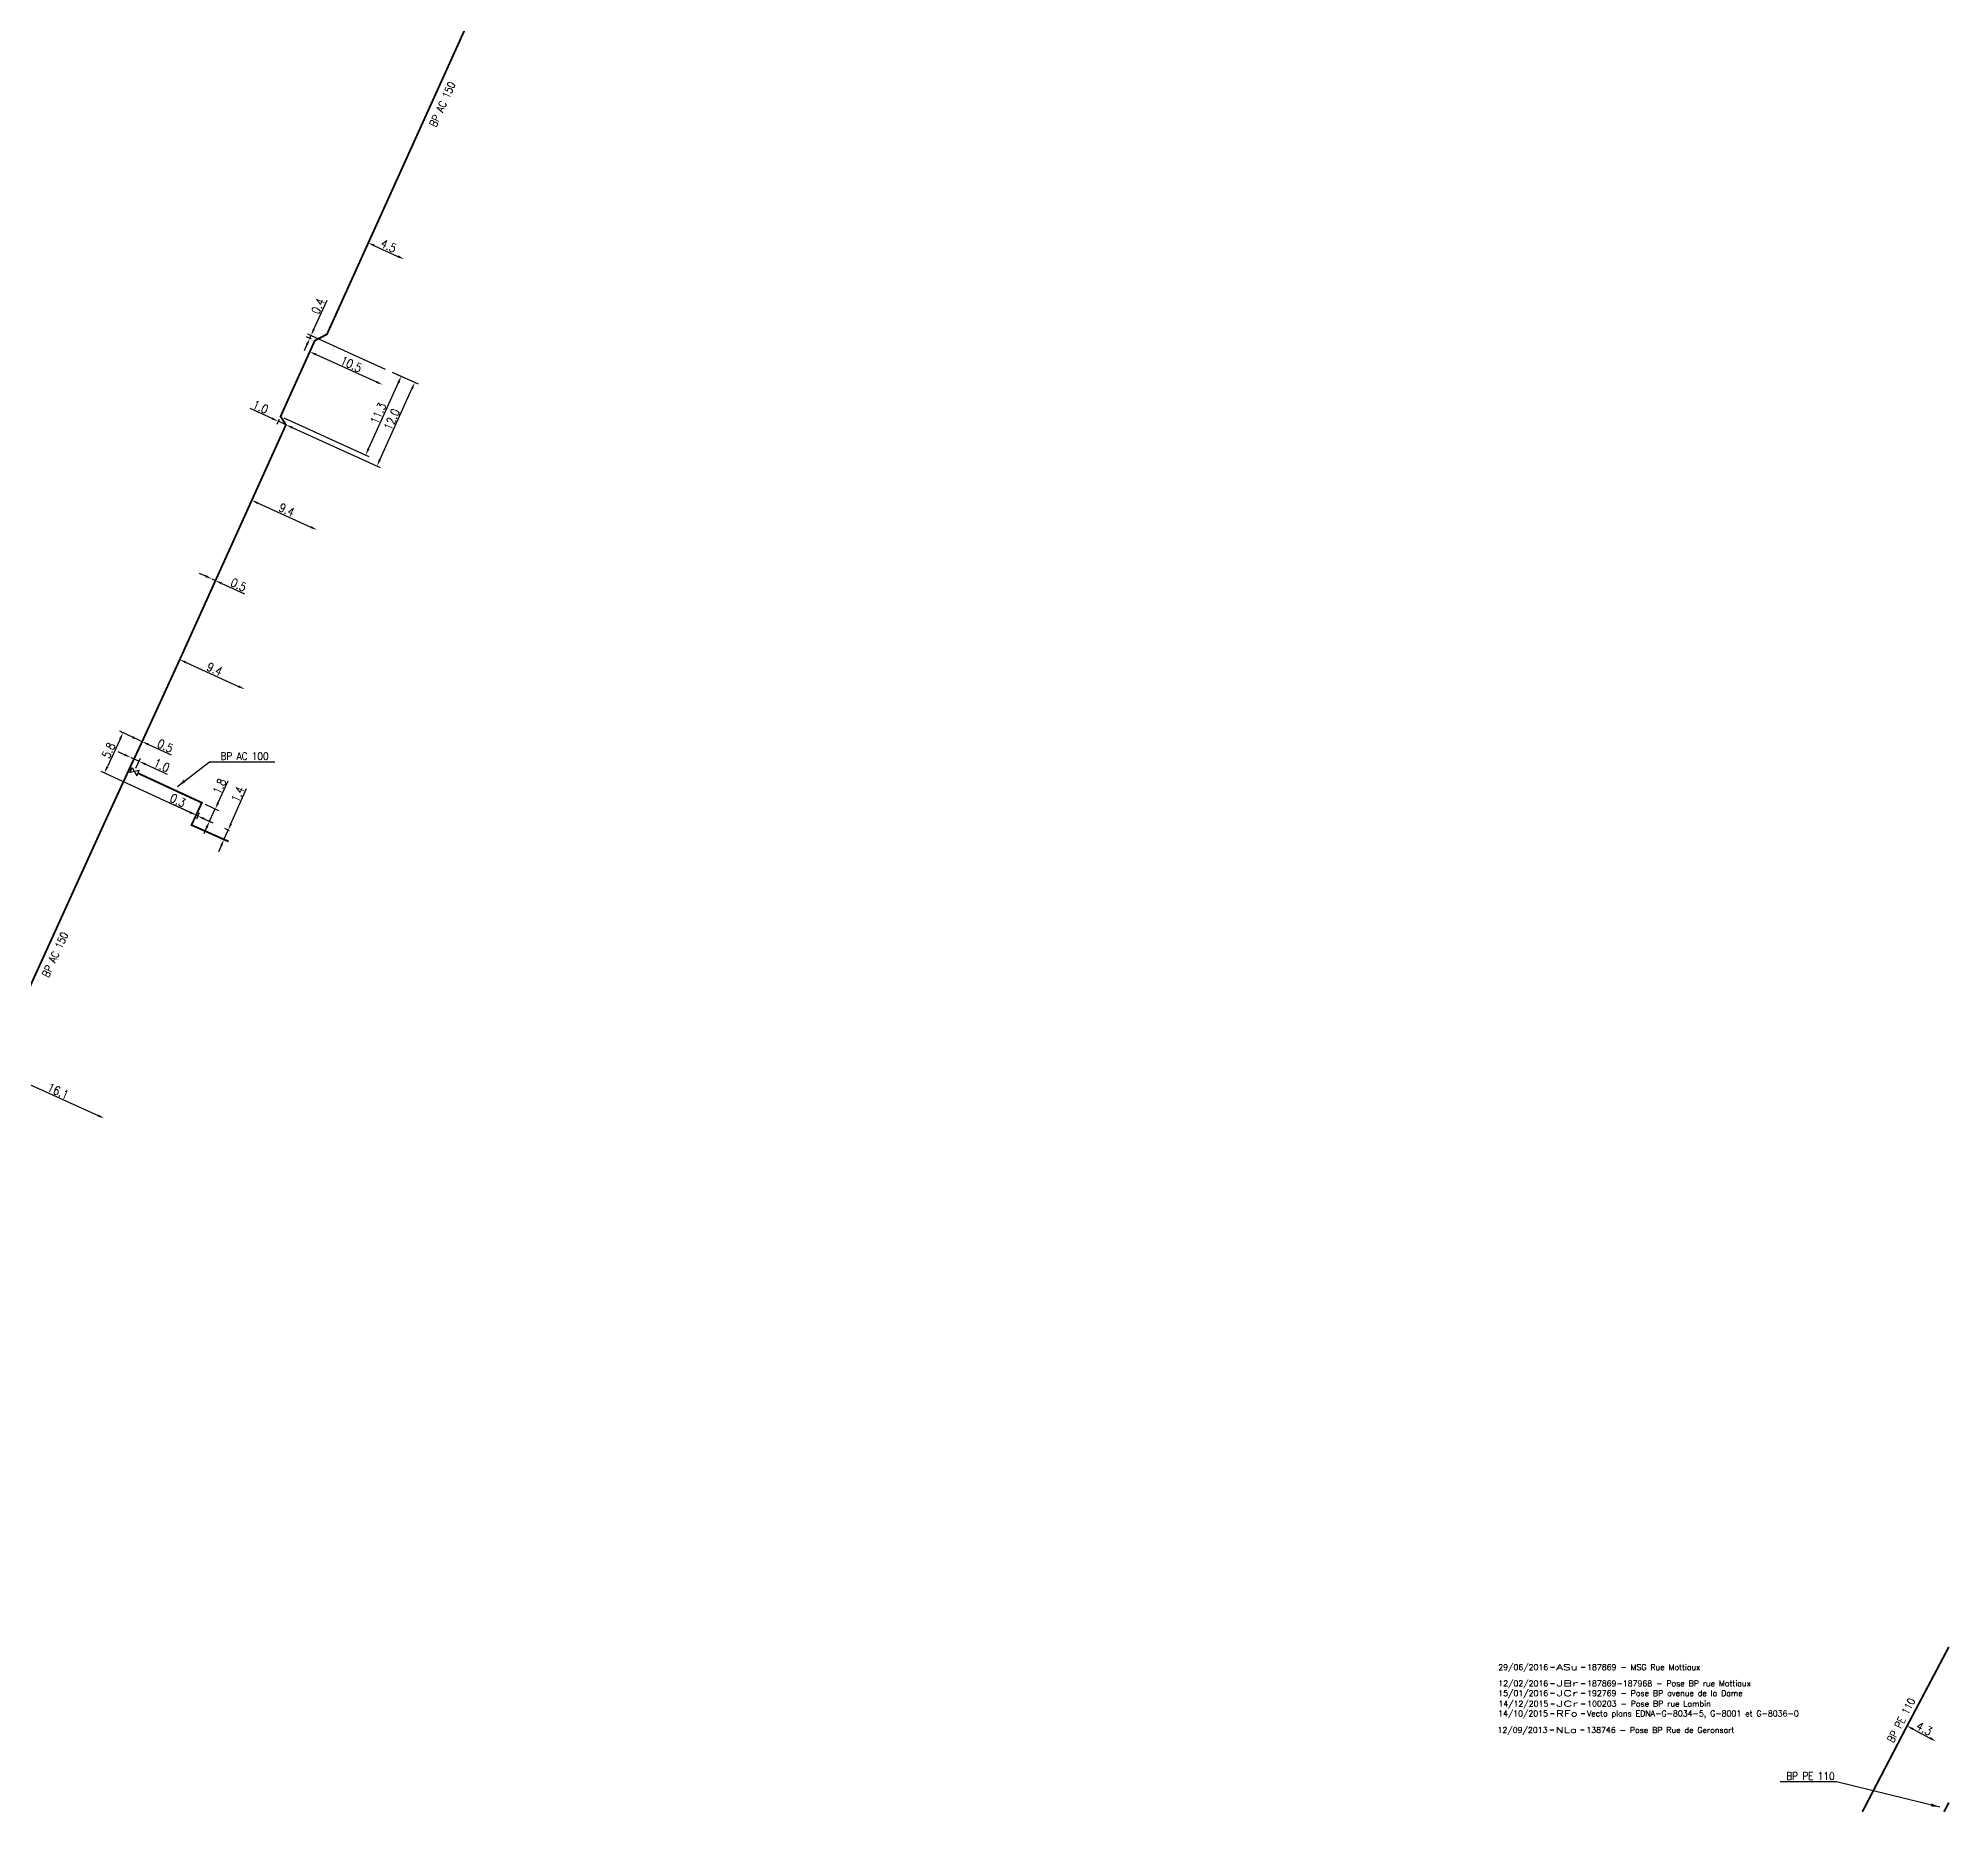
# Model space of a CAD drawing. Header units: millimetres. Extents: x 184998 to 186003, y 126995 to 128002.
# Drawn here: x 185749 to 186000.1, y 126999.9 to 127233 of the extents above; entities that cross this region are included whole.
import ezdxf
from ezdxf.enums import TextEntityAlignment as Align

# ---------------------------------------------------------------- set-up
doc = ezdxf.new("R2010")
doc.units = ezdxf.units.MM
doc.header["$PDMODE"] = 34
for name, pattern in [('L_25_AP', [2000, 1000, 1000]), ('L_25_PE', [2000, 1000, 1000]), ('L_RAC_AP', [3.5, 2, -1.5])]:
    doc.linetypes.add(name, pattern=pattern)
doc.layers.get('0').update_dxf_attribs({"linetype": 'CONTINUOUS'})
doc.layers.get('DEFPOINTS').update_dxf_attribs({"linetype": 'CONTINUOUS'})
for name, color, linetype in [('L_150', 1, 'CONTINUOUS'), ('L_170', 7, 'CONTINUOUS'), ('L_300', 7, 'CONTINUOUS')]:
    doc.layers.add(name, color=color, linetype=linetype)
doc.layers.add('L_910', color=7, linetype='CONTINUOUS', plot=False)
doc.styles.get("Standard").update_dxf_attribs({"font": 'romans.shx', "width": 0.85})
doc.dimstyles.get("Standard").update_dxf_attribs({"dimtxt": 1.5, "dimasz": 1.2, "dimexe": 0.625, "dimexo": 0.625, "dimgap": 0.25, "dimtad": 1, "dimdec": 1, "dimzin": 0, "dimdsep": 46, "dimtxsty": 'Standard', "dimcen": -0.5, "dimadec": 0, "dimazin": 0, "dimtfac": 1, "dimtdec": 1, "dimtmove": 0, "dimatfit": 3, "dimfxl": 0, "dimtolj": 1, "dimtzin": 0, "dimarcsym": 0})

# ---------------------------------------------------------------- blocks, each defined once
blk = doc.blocks.new('GIS_MODF')
at = {"color": 0, "linetype": 'Continuous', "flags": 128}
for points in [[(-2.26, -0.01), (-1.76, -0.01)], [(1.76, -0.01), (2.26, -0.01)]]:
    blk.add_lwpolyline(points, dxfattribs=at)
at = {"color": 0, "linetype": 'Continuous'}
blk.add_attdef('DATE', text='', height=0.75, dxfattribs=at).set_placement((-2.58, -0.39), align=Align.RIGHT)
at = {"color": 0, "linetype": 'Continuous', "width": 3.590909}
blk.add_attdef('USER', text='', height=0.75, dxfattribs=at).set_placement((-1.52, -0.39), (1.31, -0.39), align=Align.FIT)
at = {"color": 0, "linetype": 'Continuous'}
blk.add_attdef('DESC', (2.53, -0.39), '', height=0.75, dxfattribs=at)
blk = doc.blocks.new('*D876')
at = {"layer": 'DEFPOINTS', "color": 0, "linetype": 'Continuous', "transparency": 16777216}
for p in [(185792.36, 127206.09), (185797.06, 127203.95), (185797.06, 127203.95)]:
    blk.add_point(p, dxfattribs=at)
at = {"layer": 'L_150', "color": 0, "linetype": 'Continuous', "lineweight": -2, "transparency": 16777216}
for p, q in [((185792.55, 127206.52), (185792.55, 127206.52)), ((185793.18, 127205.72), (185796.24, 127204.32))]:
    blk.add_line(p, q, dxfattribs=at)
at = {"layer": 'L_150', "color": 0, "linetype": 'Continuous', "transparency": 16777216}
for points in [[(185793.24, 127205.86), (185793.11, 127205.59), (185792.36, 127206.1)], [(185796.3, 127204.46), (185796.18, 127204.18), (185797.06, 127203.95)]]:
    blk.add_solid(points, dxfattribs=at)
at = {"layer": 'L_150', "color": 0, "linetype": 'Continuous', "transparency": 16777216, "insert": (185795.02, 127205.7), "char_height": 1.125, "attachment_point": 5, "rotation": 335.42}
blk.add_mtext('\\A1;4.5', dxfattribs=at)
blk = doc.blocks.new('*D877')
at = {"layer": 'DEFPOINTS', "color": 0, "linetype": 'Continuous', "transparency": 16777216}
for p in [(185784.83, 127193.92), (185785.33, 127193.25), (185795.06, 127189.29)]:
    blk.add_point(p, dxfattribs=at)
at = {"layer": 'L_150', "color": 0, "linetype": 'Continuous', "lineweight": -2, "transparency": 16777216}
for p, q in [((185785.2, 127194.74), (185786.94, 127198.57)), ((185784.3, 127192.73), (185783.93, 127191.91)), ((185784.91, 127193.44), (185784.24, 127193.75)), ((185794.64, 127189.48), (185784.41, 127194.11)), ((185784.67, 127193.55), (185784.83, 127193.92))]:
    blk.add_line(p, q, dxfattribs=at)
at = {"layer": 'L_150', "color": 0, "linetype": 'Continuous', "transparency": 16777216}
for points in [[(185785.07, 127194.8), (185785.34, 127194.68), (185784.83, 127193.92)], [(185784.16, 127192.79), (185784.43, 127192.67), (185784.67, 127193.55)]]:
    blk.add_solid(points, dxfattribs=at)
at = {"layer": 'L_150', "color": 0, "linetype": 'Continuous', "transparency": 16777216, "insert": (185785.76, 127197.78), "char_height": 1.125, "attachment_point": 5, "rotation": 65.6523}
blk.add_mtext('\\A1;0.4', dxfattribs=at)
blk = doc.blocks.new('*D878')
at = {"layer": 'DEFPOINTS', "color": 0, "linetype": 'Continuous', "transparency": 16777216}
for p in [(185784.67, 127191.79), (185794.24, 127187.46), (185794.24, 127187.46)]:
    blk.add_point(p, dxfattribs=at)
at = {"layer": 'L_150', "color": 0, "linetype": 'Continuous', "lineweight": -2, "transparency": 16777216}
blk.add_line((185785.49, 127191.42), (185793.42, 127187.83), dxfattribs=at)
at = {"layer": 'L_150', "color": 0, "linetype": 'Continuous', "transparency": 16777216}
for points in [[(185785.56, 127191.56), (185785.43, 127191.28), (185784.67, 127191.79)], [(185793.48, 127187.97), (185793.36, 127187.7), (185794.24, 127187.46)]]:
    blk.add_solid(points, dxfattribs=at)
at = {"layer": 'L_150', "color": 0, "linetype": 'Continuous', "transparency": 16777216, "insert": (185790.11, 127190.15), "char_height": 1.125, "attachment_point": 5, "rotation": 335.6523}
blk.add_mtext('\\A1;10.5', dxfattribs=at)
blk = doc.blocks.new('*D879')
at = {"layer": 'DEFPOINTS', "color": 0, "linetype": 'Continuous', "transparency": 16777216}
for p in [(185773.95, 127128.96), (185774, 127127.46), (185774.55, 127128.69)]:
    blk.add_point(p, dxfattribs=at)
at = {"layer": 'L_170', "color": 0, "linetype": 'Continuous', "lineweight": -2, "transparency": 16777216}
for p, q in [((185774.32, 127129.78), (185776.36, 127134.4)), ((185773.4, 127127.72), (185773.95, 127128.96)), ((185774.12, 127128.88), (185773.52, 127129.15)), ((185773.04, 127126.9), (185772.67, 127126.08)), ((185773.57, 127127.65), (185772.98, 127127.91))]:
    blk.add_line(p, q, dxfattribs=at)
at = {"layer": 'L_170', "color": 0, "linetype": 'Continuous', "transparency": 16777216}
for points in [[(185774.18, 127129.84), (185774.45, 127129.72), (185773.95, 127128.96)], [(185772.9, 127126.96), (185773.18, 127126.84), (185773.4, 127127.72)]]:
    blk.add_solid(points, dxfattribs=at)
at = {"layer": 'L_170', "color": 0, "linetype": 'Continuous', "transparency": 16777216, "insert": (185775.21, 127133.66), "char_height": 1.125, "attachment_point": 5, "rotation": 66.0991}
blk.add_mtext('\\A1;1.4', dxfattribs=at)
blk = doc.blocks.new('*D880')
at = {"layer": 'DEFPOINTS', "color": 0, "linetype": 'Continuous', "transparency": 16777216}
for p in [(185770.11, 127131.74), (185770.34, 127131.63), (185769.96, 127130.82)]:
    blk.add_point(p, dxfattribs=at)
at = {"layer": 'L_170', "color": 0, "linetype": 'Continuous', "lineweight": -2, "transparency": 16777216}
for p, q in [((185768.92, 127131.3), (185765.94, 127132.67)), ((185769.92, 127131.31), (185769.54, 127130.49)), ((185769.96, 127130.82), (185769.74, 127130.92)), ((185770.14, 127131.21), (185769.77, 127130.39)), ((185770.78, 127130.44), (185771.6, 127130.06))]:
    blk.add_line(p, q, dxfattribs=at)
at = {"layer": 'L_170', "color": 0, "linetype": 'Continuous', "transparency": 16777216}
for points in [[(185768.98, 127131.43), (185768.86, 127131.16), (185769.74, 127130.92)], [(185770.84, 127130.57), (185770.72, 127130.3), (185769.96, 127130.82)]]:
    blk.add_solid(points, dxfattribs=at)
at = {"layer": 'L_170', "color": 0, "linetype": 'Continuous', "transparency": 16777216, "insert": (185767.34, 127132.86), "char_height": 1.125, "attachment_point": 5, "rotation": 335.1861}
blk.add_mtext('\\A1;0.3', dxfattribs=at)
blk = doc.blocks.new('*D881')
at = {"layer": 'DEFPOINTS', "color": 0, "linetype": 'Continuous', "transparency": 16777216}
for p in [(185770.49, 127132.55), (185769.96, 127130.81), (185771.5, 127130.11)]:
    blk.add_point(p, dxfattribs=at)
at = {"layer": 'L_170', "color": 0, "linetype": 'Continuous', "lineweight": -2, "transparency": 16777216}
for p, q in [((185772.63, 127132.56), (185773.95, 127135.41)), ((185770.92, 127132.36), (185772.68, 127131.54)), ((185771.5, 127130.11), (185772.25, 127131.74)), ((185770.39, 127130.62), (185771.93, 127129.91)), ((185771.12, 127129.29), (185770.75, 127128.47))]:
    blk.add_line(p, q, dxfattribs=at)
at = {"layer": 'L_170', "color": 0, "linetype": 'Continuous', "transparency": 16777216}
for points in [[(185772.5, 127132.62), (185772.77, 127132.49), (185772.25, 127131.74)], [(185770.99, 127129.35), (185771.26, 127129.23), (185771.5, 127130.11)]]:
    blk.add_solid(points, dxfattribs=at)
at = {"layer": 'L_170', "color": 0, "linetype": 'Continuous', "transparency": 16777216, "insert": (185772.8, 127134.71), "char_height": 1.125, "attachment_point": 5, "rotation": 65.2225}
blk.add_mtext('\\A1;1.8', dxfattribs=at)
blk = doc.blocks.new('*D882')
at = {"layer": 'DEFPOINTS', "color": 0, "linetype": 'Continuous', "transparency": 16777216}
for p in [(185762.65, 127140.58), (185757.7, 127136.47), (185769.96, 127130.81)]:
    blk.add_point(p, dxfattribs=at)
at = {"layer": 'L_150', "color": 0, "linetype": 'Continuous', "lineweight": -2, "transparency": 16777216}
for p, q in [((185762.23, 127140.77), (185759.71, 127141.94)), ((185759.76, 127140.92), (185758.08, 127137.29)), ((185769.54, 127131.01), (185757.28, 127136.67))]:
    blk.add_line(p, q, dxfattribs=at)
at = {"layer": 'L_150', "color": 0, "linetype": 'Continuous', "transparency": 16777216}
for points in [[(185759.62, 127140.99), (185759.89, 127140.86), (185760.13, 127141.74)], [(185757.94, 127137.35), (185758.22, 127137.23), (185757.7, 127136.47)]]:
    blk.add_solid(points, dxfattribs=at)
at = {"layer": 'L_150', "color": 0, "linetype": 'Continuous', "transparency": 16777216, "insert": (185758.24, 127139.42), "char_height": 1.125, "attachment_point": 5, "rotation": 65.2225}
blk.add_mtext('\\A1;5.8', dxfattribs=at)
blk = doc.blocks.new('*D883')
at = {"layer": 'DEFPOINTS', "color": 0, "linetype": 'Continuous', "transparency": 16777216}
for p in [(185767.59, 127151.35), (185776.14, 127147.46), (185776.14, 127147.46)]:
    blk.add_point(p, dxfattribs=at)
at = {"layer": 'L_150', "color": 0, "linetype": 'Continuous', "lineweight": -2, "transparency": 16777216}
blk.add_line((185768.41, 127150.98), (185775.32, 127147.83), dxfattribs=at)
at = {"layer": 'L_150', "color": 0, "linetype": 'Continuous', "transparency": 16777216}
for points in [[(185768.47, 127151.12), (185768.34, 127150.84), (185767.59, 127151.35)], [(185775.38, 127147.97), (185775.26, 127147.7), (185776.14, 127147.46)]]:
    blk.add_solid(points, dxfattribs=at)
at = {"layer": 'L_150', "color": 0, "linetype": 'Continuous', "transparency": 16777216, "insert": (185772.17, 127150.09), "char_height": 1.125, "attachment_point": 5, "rotation": 335.5321}
blk.add_mtext('\\A1;9.4', dxfattribs=at)
blk = doc.blocks.new('*D884')
at = {"layer": 'DEFPOINTS', "color": 0, "linetype": 'Continuous', "transparency": 16777216}
for p in [(185771.82, 127161.94), (185771.82, 127161.94), (185772.28, 127161.73)]:
    blk.add_point(p, dxfattribs=at)
at = {"layer": 'L_150', "color": 0, "linetype": 'Continuous', "lineweight": -2, "transparency": 16777216}
for p, q in [((185771, 127162.31), (185770.18, 127162.68)), ((185771.82, 127161.94), (185772.28, 127161.73)), ((185773.1, 127161.36), (185776.08, 127160))]:
    blk.add_line(p, q, dxfattribs=at)
at = {"layer": 'L_150', "color": 0, "linetype": 'Continuous', "transparency": 16777216}
for points in [[(185771.06, 127162.45), (185770.94, 127162.17), (185771.82, 127161.94)], [(185773.16, 127161.49), (185773.03, 127161.22), (185772.28, 127161.73)]]:
    blk.add_solid(points, dxfattribs=at)
at = {"layer": 'L_150', "color": 0, "linetype": 'Continuous', "transparency": 16777216, "insert": (185775.31, 127161.18), "char_height": 1.125, "attachment_point": 5, "rotation": 335.5321}
blk.add_mtext('\\A1;0.5', dxfattribs=at)
blk = doc.blocks.new('*D885')
at = {"layer": 'DEFPOINTS', "color": 0, "linetype": 'Continuous', "transparency": 16777216}
for p in [(185777.05, 127172.27), (185785.61, 127168.4), (185785.61, 127168.4)]:
    blk.add_point(p, dxfattribs=at)
at = {"layer": 'L_150', "color": 0, "linetype": 'Continuous', "lineweight": -2, "transparency": 16777216}
for p, q in [((185777.24, 127172.7), (185777.24, 127172.7)), ((185777.87, 127171.9), (185784.79, 127168.77)), ((185785.8, 127168.82), (185785.8, 127168.82))]:
    blk.add_line(p, q, dxfattribs=at)
at = {"layer": 'L_150', "color": 0, "linetype": 'Continuous', "transparency": 16777216}
for points in [[(185777.93, 127172.04), (185777.81, 127171.76), (185777.05, 127172.27)], [(185784.85, 127168.9), (185784.73, 127168.63), (185785.61, 127168.4)]]:
    blk.add_solid(points, dxfattribs=at)
at = {"layer": 'L_150', "color": 0, "linetype": 'Continuous', "transparency": 16777216, "insert": (185781.64, 127171.02), "char_height": 1.125, "attachment_point": 5, "rotation": 335.6523}
blk.add_mtext('\\A1;9.4', dxfattribs=at)
blk = doc.blocks.new('*D886')
at = {"layer": 'DEFPOINTS', "color": 0, "linetype": 'Continuous', "transparency": 16777216}
for p in [(185780.54, 127182.66), (185780.83, 127183.29), (185781.54, 127182.2)]:
    blk.add_point(p, dxfattribs=at)
at = {"layer": 'L_150', "color": 0, "linetype": 'Continuous', "lineweight": -2, "transparency": 16777216}
for p, q in [((185779.72, 127183.03), (185776.86, 127184.32)), ((185780.63, 127182.87), (185780.35, 127182.23)), ((185781.54, 127182.2), (185780.54, 127182.66)), ((185782.36, 127181.83), (185783.18, 127181.46))]:
    blk.add_line(p, q, dxfattribs=at)
at = {"layer": 'L_150', "color": 0, "linetype": 'Continuous', "transparency": 16777216}
for points in [[(185779.78, 127183.16), (185779.66, 127182.89), (185780.54, 127182.66)], [(185782.42, 127181.97), (185782.3, 127181.69), (185781.54, 127182.2)]]:
    blk.add_solid(points, dxfattribs=at)
at = {"layer": 'L_150', "color": 0, "linetype": 'Continuous', "transparency": 16777216, "insert": (185778.19, 127184.54), "char_height": 1.125, "attachment_point": 5, "rotation": 335.6519}
blk.add_mtext('\\A1;1.0', dxfattribs=at)
blk = doc.blocks.new('*D887')
at = {"layer": 'DEFPOINTS', "color": 0, "linetype": 'Continuous', "transparency": 16777216}
for p in [(185743.05, 127097.71), (185757.67, 127091.09), (185757.67, 127091.09)]:
    blk.add_point(p, dxfattribs=at)
at = {"layer": 'L_150', "color": 0, "linetype": 'Continuous', "lineweight": -2, "transparency": 16777216}
blk.add_line((185743.87, 127097.34), (185756.85, 127091.46), dxfattribs=at)
at = {"layer": 'L_150', "color": 0, "linetype": 'Continuous', "transparency": 16777216}
for points in [[(185743.93, 127097.47), (185743.81, 127097.2), (185743.05, 127097.71)], [(185756.92, 127091.6), (185756.79, 127091.32), (185757.67, 127091.09)]]:
    blk.add_solid(points, dxfattribs=at)
at = {"layer": 'L_150', "color": 0, "linetype": 'Continuous', "transparency": 16777216, "insert": (185751.61, 127094.66), "char_height": 1.125, "attachment_point": 5, "rotation": 335.6427}
blk.add_mtext('\\A1;16.1', dxfattribs=at)
blk = doc.blocks.new('*D889')
at = {"layer": 'DEFPOINTS', "color": 0, "linetype": 'Continuous', "transparency": 16777216}
for p in [(185762.2, 127140.79), (185762.2, 127140.79), (185762.65, 127140.58)]:
    blk.add_point(p, dxfattribs=at)
at = {"layer": 'L_150', "color": 0, "linetype": 'Continuous', "lineweight": -2, "transparency": 16777216}
for p, q in [((185761.38, 127141.16), (185760.56, 127141.54)), ((185762.2, 127140.79), (185762.65, 127140.58)), ((185763.47, 127140.2), (185766.45, 127138.83))]:
    blk.add_line(p, q, dxfattribs=at)
at = {"layer": 'L_150', "color": 0, "linetype": 'Continuous', "transparency": 16777216}
for points in [[(185761.44, 127141.3), (185761.32, 127141.03), (185762.2, 127140.79)], [(185763.53, 127140.34), (185763.41, 127140.06), (185762.65, 127140.58)]]:
    blk.add_solid(points, dxfattribs=at)
at = {"layer": 'L_150', "color": 0, "linetype": 'Continuous', "transparency": 16777216, "insert": (185765.68, 127140.01), "char_height": 1.125, "attachment_point": 5, "rotation": 335.2225}
blk.add_mtext('\\A1;0.5', dxfattribs=at)
blk = doc.blocks.new('*D890')
at = {"layer": 'DEFPOINTS', "color": 0, "linetype": 'Continuous', "transparency": 16777216}
for p in [(185761.15, 127138.49), (185761.15, 127138.49), (185761.64, 127136.64)]:
    blk.add_point(p, dxfattribs=at)
at = {"layer": 'L_300', "color": 0, "linetype": 'Continuous', "lineweight": -2, "transparency": 16777216}
for p, q in [((185760.33, 127138.86), (185759.51, 127139.23)), ((185761.15, 127138.49), (185762.25, 127137.99)), ((185761.84, 127137.07), (185762.45, 127138.41)), ((185763.07, 127137.61), (185765.93, 127136.31))]:
    blk.add_line(p, q, dxfattribs=at)
at = {"layer": 'L_300', "color": 0, "linetype": 'Continuous', "transparency": 16777216}
for points in [[(185760.39, 127139), (185760.27, 127138.72), (185761.15, 127138.49)], [(185763.14, 127137.75), (185763.01, 127137.48), (185762.25, 127137.99)]]:
    blk.add_solid(points, dxfattribs=at)
at = {"layer": 'L_300', "color": 0, "linetype": 'Continuous', "transparency": 16777216, "insert": (185765.22, 127137.46), "char_height": 1.125, "attachment_point": 5, "rotation": 335.5321}
blk.add_mtext('\\A1;1.0', dxfattribs=at)
blk = doc.blocks.new('L_300_05')
at = {"color": 0, "linetype": 'Continuous', "flags": 128}
blk.add_lwpolyline([(-0.5, 0.38), (0.5, -0.38), (0.5, 0.38), (-0.5, -0.38), (-0.5, 0.38)], dxfattribs=at)
at = {"color": 0, "linetype": 'Continuous', "width": 0.75}
blk.add_attdef('NUM', text='', height=1, dxfattribs=at).set_placement((0, 1.38), align=Align.MIDDLE_CENTER)
at = {"color": 0, "linetype": 'Continuous', "width": 0.75, "flags": 3}
for tag, p in [('DEF_LEG', (0, -5)), ('DEF_COUP', (0, -7.5)), ('DEF_TYPE', (0, -10))]:
    blk.add_attdef(tag, text='', height=1.2, dxfattribs=at).set_placement(p, align=Align.MIDDLE)
blk = doc.blocks.new('*D1274')
at = {"layer": 'DEFPOINTS', "color": 0, "linetype": 'Continuous', "transparency": 16777216}
for p in [(185795.06, 127189.29), (185796.68, 127188.55), (185780.83, 127183.29)]:
    blk.add_point(p, dxfattribs=at)
at = {"layer": 'L_150', "color": 0, "linetype": 'Continuous', "lineweight": -2, "transparency": 16777216}
for p, q in [((185792.38, 127179.05), (185796.31, 127187.73)), ((185795.49, 127189.09), (185797.11, 127188.36)), ((185781.25, 127183.1), (185792.44, 127178.04))]:
    blk.add_line(p, q, dxfattribs=at)
at = {"layer": 'L_150', "color": 0, "linetype": 'Continuous', "transparency": 16777216}
for points in [[(185796.18, 127187.8), (185796.45, 127187.67), (185796.68, 127188.55)], [(185792.25, 127179.11), (185792.52, 127178.99), (185792.01, 127178.23)]]:
    blk.add_solid(points, dxfattribs=at)
at = {"layer": 'L_150', "color": 0, "linetype": 'Continuous', "transparency": 16777216, "insert": (185793.67, 127183.7), "char_height": 1.125, "attachment_point": 5, "rotation": 65.6519}
blk.add_mtext('\\A1;11.3', dxfattribs=at)
blk = doc.blocks.new('*D1275')
at = {"layer": 'DEFPOINTS', "color": 0, "linetype": 'Continuous', "transparency": 16777216}
for p in [(185795.06, 127189.29), (185798.46, 127187.75), (185781.54, 127182.2)]:
    blk.add_point(p, dxfattribs=at)
at = {"layer": 'L_150', "color": 0, "linetype": 'Continuous', "lineweight": -2, "transparency": 16777216}
for p, q in [((185793.87, 127177.61), (185798.09, 127186.93)), ((185795.49, 127189.09), (185798.89, 127187.56)), ((185781.97, 127182.01), (185793.93, 127176.6))]:
    blk.add_line(p, q, dxfattribs=at)
at = {"layer": 'L_150', "color": 0, "linetype": 'Continuous', "transparency": 16777216}
for points in [[(185797.95, 127186.99), (185798.23, 127186.87), (185798.46, 127187.75)], [(185793.74, 127177.67), (185794.01, 127177.55), (185793.5, 127176.79)]]:
    blk.add_solid(points, dxfattribs=at)
at = {"layer": 'L_150', "color": 0, "linetype": 'Continuous', "transparency": 16777216, "insert": (185795.44, 127182.9), "char_height": 1.125, "attachment_point": 5, "rotation": 65.6519}
blk.add_mtext('\\A1;12.0', dxfattribs=at)
blk = doc.blocks.new('*D1363')
at = {"layer": 'DEFPOINTS', "color": 0, "linetype": 'Continuous', "transparency": 16777216}
for p in [(185994.51, 127011.27), (185998.32, 127009.27), (185998.32, 127009.27)]:
    blk.add_point(p, dxfattribs=at)
at = {"layer": 'L_150', "color": 0, "linetype": 'Continuous', "lineweight": -2, "transparency": 16777216}
blk.add_line((185995.31, 127010.85), (185997.52, 127009.69), dxfattribs=at)
at = {"layer": 'L_150', "color": 0, "linetype": 'Continuous', "transparency": 16777216}
for points in [[(185995.38, 127010.99), (185995.24, 127010.72), (185994.51, 127011.27)], [(185997.59, 127009.82), (185997.45, 127009.55), (185998.32, 127009.27)]]:
    blk.add_solid(points, dxfattribs=at)
at = {"layer": 'L_150', "color": 0, "linetype": 'Continuous', "transparency": 16777216, "insert": (185996.77, 127010.93), "char_height": 1.125, "attachment_point": 5, "rotation": 332.1801}
blk.add_mtext('\\A1;4.3', dxfattribs=at)

msp = doc.modelspace()

# ---------------------------------------------------------------- linework, layer by layer
at = {"layer": 'L_150', "linetype": 'L_25_AP', "const_width": 0.25}
msp.add_lwpolyline([(185743.05, 127097.71), (185757.63, 127129.76), (185760.95, 127136.96), (185762.65, 127140.58), (185767.59, 127151.35), (185772.28, 127161.73), (185777.05, 127172.27), (185781.54, 127182.2), (185780.83, 127183.29), (185784.67, 127191.79), (185785.33, 127193.25), (185786.93, 127194.09), (185792.36, 127206.09), (185813.7, 127253.25), (185816.34, 127259.1), (185828.9, 127286.88), (185834.52, 127298.71), (185840.82, 127313.64), (185840.97, 127314), (185843.66, 127320.48), (185844.49, 127322.46)], dxfattribs=at)
at = {"layer": 'L_150', "linetype": 'L_25_PE', "ltscale": 0.5, "const_width": 0.25}
msp.add_lwpolyline([(185988.64, 127000), (185994.51, 127011.27), (186000, 127021.65)], dxfattribs=at)
at = {"layer": 'L_150', "linetype": 'L_25_PE', "const_width": 0.25}
msp.add_lwpolyline([(186000, 127001.22), (185999.37, 127000)], dxfattribs=at)
at = {"layer": 'L_170', "linetype": 'L_RAC_AP', "const_width": 0.25, "flags": 128}
msp.add_lwpolyline([(185761.19, 127136.85), (185760.95, 127136.96)], dxfattribs=at)
at = {"layer": 'L_170', "linetype": 'L_RAC_AP', "const_width": 0.25}
msp.add_lwpolyline([(185774, 127127.46), (185769.13, 127129.62), (185770.49, 127132.55), (185762.1, 127136.43)], dxfattribs=at)

# ---------------------------------------------------------------- block references
at = {"layer": 'L_300', "rotation": 335.2224504316817}
msp.add_blockref('L_300_05', (185761.64, 127136.64), dxfattribs=at)
at = {"layer": 'L_910'}
ref = msp.add_blockref('GIS_MODF', (185949.95, 127019), dxfattribs=at)
ref.add_attrib('DATE', '29/06/2016', dxfattribs={"layer": '0', "color": 0, "linetype": 'Continuous', "height": 0.75}).set_placement((185947.37, 127018.62), align=Align.RIGHT)
ref.add_attrib('USER', 'ASu', dxfattribs={"layer": '0', "color": 0, "linetype": 'Continuous', "height": 0.75, "width": 1.490566}).set_placement((185948.43, 127018.62), (185951.26, 127018.62), align=Align.FIT)
ref.add_attrib('DESC', '187869 - MSG Rue Mottiaux', (185952.48, 127018.62), dxfattribs={"layer": '0', "color": 0, "linetype": 'Continuous', "height": 0.75})
ref = msp.add_blockref('GIS_MODF', (185949.95, 127016.88), dxfattribs=at)
ref.add_attrib('DATE', '12/02/2016', dxfattribs={"layer": '0', "color": 0, "linetype": 'Continuous', "height": 0.75}).set_placement((185947.37, 127016.49), align=Align.RIGHT)
ref.add_attrib('USER', 'JBr', dxfattribs={"layer": '0', "color": 0, "linetype": 'Continuous', "height": 0.75, "width": 1.612245}).set_placement((185948.43, 127016.49), (185951.26, 127016.49), align=Align.FIT)
ref.add_attrib('DESC', '187869-187968 - Pose BP rue Mottiaux', (185952.48, 127016.49), dxfattribs={"layer": '0', "color": 0, "linetype": 'Continuous', "height": 0.75})
ref = msp.add_blockref('GIS_MODF', (185949.95, 127015.58), dxfattribs=at)
ref.add_attrib('DATE', '15/01/2016', dxfattribs={"layer": '0', "color": 0, "linetype": 'Continuous', "height": 0.75}).set_placement((185947.37, 127015.2), align=Align.RIGHT)
ref.add_attrib('USER', 'JCr', dxfattribs={"layer": '0', "color": 0, "linetype": 'Continuous', "height": 0.75, "width": 1.612245}).set_placement((185948.43, 127015.2), (185951.26, 127015.2), align=Align.FIT)
ref.add_attrib('DESC', '192769 - Pose BP avenue de la Dame', (185952.48, 127015.2), dxfattribs={"layer": '0', "color": 0, "linetype": 'Continuous', "height": 0.75})
ref = msp.add_blockref('GIS_MODF', (185949.93, 127012.93), dxfattribs=at)
ref.add_attrib('DATE', '14/10/2015', dxfattribs={"layer": '0', "color": 0, "linetype": 'Continuous', "height": 0.75}).set_placement((185947.34, 127012.54), align=Align.RIGHT)
ref.add_attrib('USER', 'RFo', dxfattribs={"layer": '0', "color": 0, "linetype": 'Continuous', "height": 0.75, "width": 1.436364}).set_placement((185948.41, 127012.54), (185951.23, 127012.54), align=Align.FIT)
ref.add_attrib('DESC', 'Vecto plans EDNA-G-8034-5, G-8001 et G-8036-0', (185952.45, 127012.54), dxfattribs={"layer": '0', "color": 0, "linetype": 'Continuous', "height": 0.75})
ref = msp.add_blockref('GIS_MODF', (185949.96, 127014.2), dxfattribs=at)
ref.add_attrib('DATE', '14/12/2015', dxfattribs={"layer": '0', "color": 0, "linetype": 'Continuous', "height": 0.75}).set_placement((185947.38, 127013.82), align=Align.RIGHT)
ref.add_attrib('USER', 'JCr', dxfattribs={"layer": '0', "color": 0, "linetype": 'Continuous', "height": 0.75, "width": 1.612245}).set_placement((185948.45, 127013.82), (185951.27, 127013.82), align=Align.FIT)
ref.add_attrib('DESC', '100203 - Pose BP rue Lambin', (185952.49, 127013.82), dxfattribs={"layer": '0', "color": 0, "linetype": 'Continuous', "height": 0.75})
ref = msp.add_blockref('GIS_MODF', (185949.85, 127010.76), dxfattribs=at)
ref.add_attrib('DATE', '12/09/2013', dxfattribs={"layer": '0', "color": 0, "linetype": 'Continuous', "height": 0.75}).set_placement((185947.27, 127010.37), align=Align.RIGHT)
ref.add_attrib('USER', 'NLa', dxfattribs={"layer": '0', "color": 0, "linetype": 'Continuous', "height": 0.75, "width": 1.462963}).set_placement((185948.34, 127010.37), (185951.16, 127010.37), align=Align.FIT)
ref.add_attrib('DESC', '138746 - Pose BP Rue de Geronsart', (185952.38, 127010.37), dxfattribs={"layer": '0', "color": 0, "linetype": 'Continuous', "height": 0.75})

# ---------------------------------------------------------------- texts
at = {"layer": 'L_150', "linetype": 'Continuous', "width": 0.85}
for rotation, p in [(65.6573, (185802.09, 127224.3)), (65.5372, (185751.2, 127112.6))]:
    msp.add_text('BP AC 150', height=1, rotation=rotation, dxfattribs=at).set_placement(p, align=Align.MIDDLE)
at = {"layer": 'L_150', "linetype": 'L_25_PE', "width": 0.85}
msp.add_text('BP PE 110', height=1, rotation=62.4907, dxfattribs=at).set_placement((185993.74, 127012.02), align=Align.MIDDLE)
at = {"layer": 'L_150', "linetype": 'Continuous', "insert": (185984.99, 127004.7), "char_height": 1, "attachment_point": 6}
msp.add_mtext('BP PE 110', dxfattribs=at)
at = {"layer": 'L_170', "linetype": 'Continuous', "insert": (185772.95, 127138.67), "char_height": 1, "attachment_point": 4}
msp.add_mtext('BP AC 100', dxfattribs=at)

# ---------------------------------------------------------------- dimensions: what is measured, and where the dimension line sits
at = {"layer": 'L_150', "linetype": 'Continuous'}
for base, p1, p2, angle, text, picture, middle in [((185797.06, 127203.95), (185792.36, 127206.09), (185797.06, 127203.95), 155.42, '4.5', '*D876', (185794.71, 127205.02)), ((185780.54, 127182.66), (185781.54, 127182.2), (185780.83, 127183.29), 335.6519, '1.0', '*D886', (185777.88, 127183.86))]:
    dim = msp.add_linear_dim(base=base, p1=p1, p2=p2, angle=angle, text=text, dimstyle='Standard', override={"dimscale": 0.75}, dxfattribs=at)
    dim.commit()
    dim.dimension.update_dxf_attribs({"geometry": picture, "text_midpoint": middle, "dimtype": 160})
for base, p1, p2, angle, picture, middle in [((185784.83, 127193.92), (185785.33, 127193.25), (185795.06, 127189.29), 245.6523, '*D877', (185786.44, 127197.47)), ((185794.24, 127187.46), (185784.67, 127191.79), (185794.24, 127187.46), 155.6523, '*D878', (185789.8, 127189.47)), ((185798.46, 127187.75), (185781.54, 127182.2), (185795.06, 127189.29), 245.6519, '*D1275', (185796.13, 127182.59)), ((185785.61, 127168.4), (185777.05, 127172.27), (185785.61, 127168.4), 155.6523, '*D885', (185781.33, 127170.33)), ((185771.82, 127161.94), (185772.28, 127161.73), (185771.82, 127161.94), 335.5321, '*D884', (185775, 127160.49)), ((185776.14, 127147.46), (185767.59, 127151.35), (185776.14, 127147.46), 155.5321, '*D883', (185771.86, 127149.41)), ((185762.2, 127140.79), (185762.65, 127140.58), (185762.2, 127140.79), 335.2225, '*D889', (185765.37, 127139.32)), ((185757.67, 127091.09), (185743.05, 127097.71), (185757.67, 127091.09), 155.6427, '*D887', (185751.3, 127093.98)), ((185998.32, 127009.27), (185994.51, 127011.27), (185998.32, 127009.27), 152.1801, '*D1363', (185996.42, 127010.27))]:
    dim = msp.add_linear_dim(base=base, p1=p1, p2=p2, angle=angle, dimstyle='Standard', override={"dimscale": 0.75}, dxfattribs=at)
    dim.commit()
    dim.dimension.update_dxf_attribs({"geometry": picture, "text_midpoint": middle, "dimtype": 160})
for base, p1, p2, angle, picture, middle in [((185796.68, 127188.55), (185780.83, 127183.29), (185795.06, 127189.29), 245.6519, '*D1274', (185793.67, 127183.7)), ((185757.7, 127136.47), (185762.65, 127140.58), (185769.96, 127130.81), 65.2225, '*D882', (185758.24, 127139.42))]:
    dim = msp.add_linear_dim(base=base, p1=p1, p2=p2, angle=angle, dimstyle='Standard', override={"dimscale": 0.75}, dxfattribs=at)
    dim.commit()
    dim.dimension.update_dxf_attribs({"geometry": picture, "text_midpoint": middle})
at = {"layer": 'L_170', "linetype": 'Continuous'}
dim = msp.add_linear_dim(base=(185769.96, 127130.82), p1=(185770.11, 127131.74), p2=(185770.34, 127131.63), angle=155.1861, text='0.3', dimstyle='Standard', override={"dimscale": 0.75}, dxfattribs=at)
dim.commit()
dim.dimension.update_dxf_attribs({"geometry": '*D880', "text_midpoint": (185767.02, 127132.17), "dimtype": 160})
for base, p1, p2, angle, picture, middle in [((185771.5, 127130.11), (185770.49, 127132.55), (185769.96, 127130.81), 65.2225, '*D881', (185773.48, 127134.39)), ((185773.95, 127128.96), (185774, 127127.46), (185774.55, 127128.69), 246.0991, '*D879', (185775.9, 127133.36))]:
    dim = msp.add_linear_dim(base=base, p1=p1, p2=p2, angle=angle, dimstyle='Standard', override={"dimscale": 0.75}, dxfattribs=at)
    dim.commit()
    dim.dimension.update_dxf_attribs({"geometry": picture, "text_midpoint": middle, "dimtype": 160})
at = {"layer": 'L_300', "linetype": 'Continuous'}
dim = msp.add_linear_dim(base=(185761.15, 127138.49), p1=(185761.64, 127136.64), p2=(185761.15, 127138.49), angle=335.5321, text='1.0', dimstyle='Standard', override={"dimscale": 0.75}, dxfattribs=at)
dim.commit()
dim.dimension.update_dxf_attribs({"geometry": '*D890', "text_midpoint": (185764.91, 127136.78), "dimtype": 160})

# ---------------------------------------------------------------- leaders
at = {"layer": 'L_150', "linetype": 'Continuous', "annotation_type": 0, "has_hookline": 1, "hookline_direction": 1, "text_width": 7.16}
msp.add_leader([(185998.84, 127000.62), (185985.24, 127003.95)], dimstyle='Standard', dxfattribs=at)
at = {"layer": 'L_170', "linetype": 'Continuous', "annotation_type": 0, "has_hookline": 1, "hookline_direction": 0, "text_width": 7.12}
msp.add_leader([(185767.31, 127134.7), (185771.5, 127137.92), (185772.7, 127137.92)], dimstyle='Standard', dxfattribs=at)

doc.saveas('drawing.dxf')
